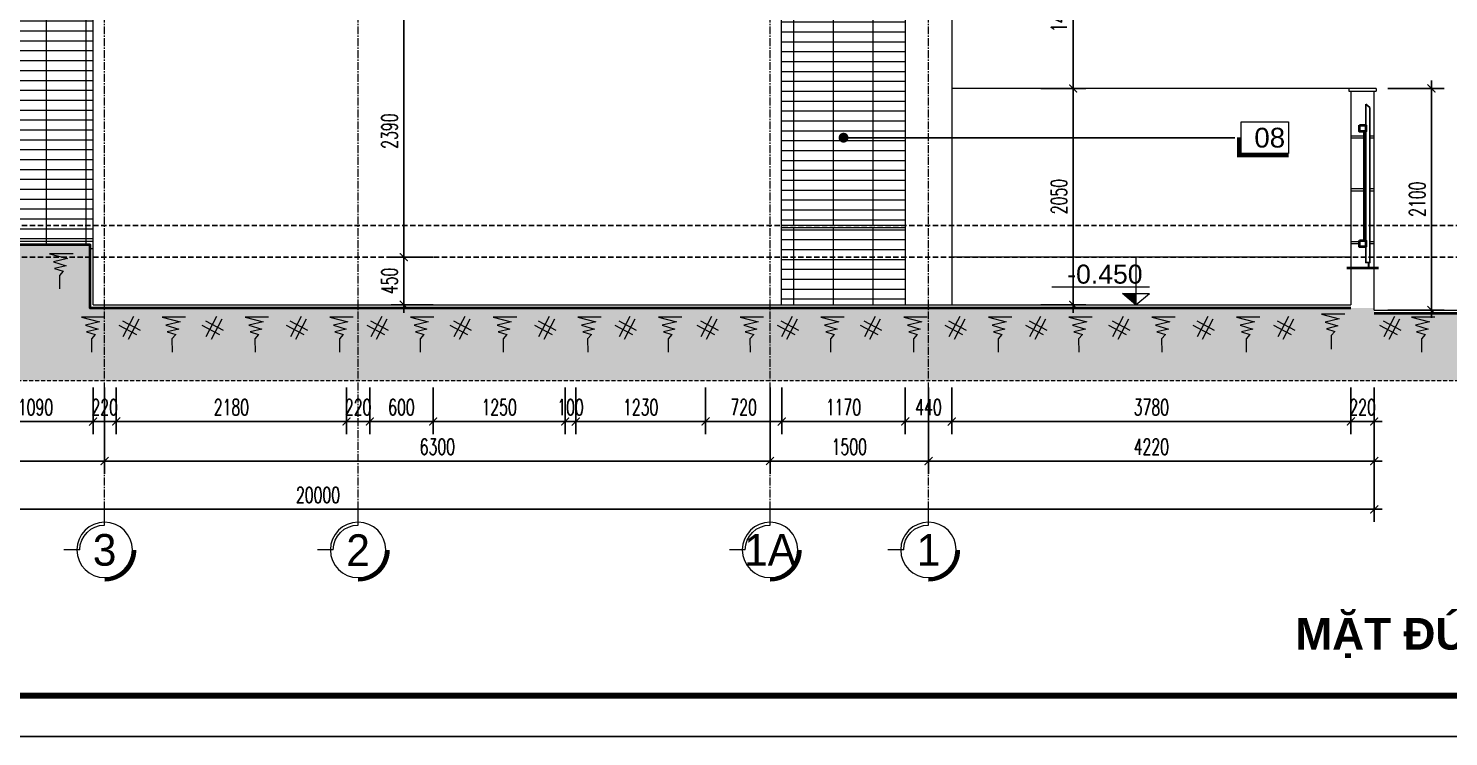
# Model space of a CAD drawing. Header units: millimetres. Extents: x -229618 to 2906, y -178063 to 96806.
# Drawn here: x -175087 to -161641, y -155647 to -148936 of the extents above; entities that cross this region are included whole.
import ezdxf
from ezdxf.enums import TextEntityAlignment as Align

# ---------------------------------------------------------------- set-up
doc = ezdxf.new("R2010")
doc.units = ezdxf.units.MM
doc.header["$LTSCALE"] = 200
doc.header["$MEASUREMENT"] = 0
doc.header["$PDMODE"] = 3
doc.header["$PDSIZE"] = 50
for name, pattern in [('CENTER', [2, 1.25, -0.25, 0.25, -0.25]), ('CENTER2', [1.125, 0.75, -0.125, 0.125, -0.125]), ('DASHED2', [0.375, 0.25, -0.125])]:
    doc.linetypes.add(name, pattern=pattern)
doc.layers.get('0').update_dxf_attribs({"color": 95, "linetype": 'CONTINUOUS'})
doc.layers.get('DEFPOINTS').update_dxf_attribs({"linetype": 'CONTINUOUS'})
for name, color, linetype, lineweight in [('cat', 1, 'CONTINUOUS', 40), ('hatch', 250, 'CONTINUOUS', 5), ('nho', 252, 'CONTINUOUS', 15), ('thay', 7, 'CONTINUOUS', 18), ('tim', 18, 'CENTER2', 9)]:
    doc.layers.add(name, color=color, linetype=linetype, lineweight=lineweight)
for name, color, linetype in [('CUA', 145, 'CONTINUOUS'), ('DIM', 251, 'CONTINUOUS'), ('KHUNGTEN', 7, 'CONTINUOUS'), ('MANH', 9, 'CONTINUOUS'), ('NETTHAY', 252, 'CONTINUOUS'), ('TEXT', 33, 'CONTINUOUS'), ('TRUC', 251, 'CENTER')]:
    doc.layers.add(name, color=color, linetype=linetype)
doc.layers.add('in', color=203, linetype='CONTINUOUS', lineweight=5, plot=False)
doc.styles.add('Aria H B iso', font='Vharialb_0.ttf')
doc.styles.add('Aria H iso', font='Vharial_0.ttf')
doc.styles.add('Arial N  iso', font='vnarialn_0.ttf')
doc.styles.add('dam', font='Vhavanb_0.ttf', dxfattribs={"width": 0.9, "height": 450})
doc.styles.add('Scale', font='vnsimli.shx', dxfattribs={"width": 0.65, "bigfont": 'bigfont.shx'})
doc.dimstyles.new('Scale', dxfattribs={"dimscale": 75, "dimtxt": 2, "dimasz": 1, "dimexe": 1.6, "dimexo": 0, "dimgap": 0.8, "dimtad": 1, "dimdec": 0, "dimzin": 0, "dimdsep": 46, "dimtxsty": 'Scale', "dimblk": 'ARCHTICK', "dimcen": 0.1, "dimdle": 1, "dimclrd": 256, "dimclre": 256, "dimclrt": 3, "dimadec": 0, "dimazin": 0, "dimtfac": 1, "dimtdec": 0, "dimtix": 1, "dimtmove": 2, "dimatfit": 3, "dimldrblk": 'ARCHTICK', "dimfxl": 0, "dimtolj": 1, "dimtzin": 0, "dimarcsym": 0})
pattern_1 = [(180, (-343715.16, 0), (0, 93.75), []), (90, (-343715.16, 0), (375, 2e-14), [])]

# ---------------------------------------------------------------- blocks, each defined once
blk = doc.blocks.new('KhungA3')
at = {"layer": 'DEFPOINTS', "color": 8}
blk.add_lwpolyline([(-3.74, 3.81), (416.31, 3.81), (416.31, 300.81), (-3.74, 300.81)], close=True, dxfattribs=at)
at = {"layer": 'KHUNGTEN', "color": 4, "const_width": 0.724}
blk.add_lwpolyline([(7.54, 8.99), (411.13, 8.99), (411.13, 295.64), (7.54, 295.64)], close=True, dxfattribs=at)
blk = doc.blocks.new('_ArchTick')
at = {"color": 0, "linetype": 'ByBlock', "const_width": 0.15}
blk.add_lwpolyline([(-0.5, -0.5), (0.5, 0.5)], dxfattribs=at)
blk = doc.blocks.new('*D2344')
at = {"layer": 'DEFPOINTS', "color": 0, "linetype": 'Continuous'}
for p in [(-174365, -152338), (-168065, -152338), (-174365, -153036)]:
    blk.add_point(p, dxfattribs=at)
at = {"layer": 'DIM', "linetype": 'Continuous', "lineweight": -2}
for p, q in [((-174365, -152338), (-174365, -153156)), ((-168065, -152338), (-168065, -153156)), ((-167990, -153036), (-174440, -153036))]:
    blk.add_line(p, q, dxfattribs=at)
at = {"layer": 'DIM', "linetype": 'Continuous', "lineweight": -2, "xscale": 75, "yscale": 75, "zscale": 75, "rotation": 180}
blk.add_blockref('_ArchTick', (-174365, -153036), dxfattribs=at)
at = {"layer": 'DIM', "linetype": 'Continuous', "lineweight": -2, "xscale": 75, "yscale": 75, "zscale": 75}
blk.add_blockref('_ArchTick', (-168065, -153036), dxfattribs=at)
at = {"layer": 'DIM', "color": 3, "linetype": 'Continuous', "insert": (-171215, -152901), "char_height": 150, "attachment_point": 5, "style": 'Scale'}
blk.add_mtext('\\A1;6300', dxfattribs=at)
blk = doc.blocks.new('*D2345')
at = {"layer": 'DEFPOINTS', "color": 0, "linetype": 'Continuous'}
for p in [(-168065, -152338), (-166565, -152338), (-168065, -153036)]:
    blk.add_point(p, dxfattribs=at)
at = {"layer": 'DIM', "linetype": 'Continuous', "lineweight": -2}
for p, q in [((-168065, -152338), (-168065, -153156)), ((-166565, -152338), (-166565, -153156)), ((-166490, -153036), (-168140, -153036))]:
    blk.add_line(p, q, dxfattribs=at)
at = {"layer": 'DIM', "linetype": 'Continuous', "lineweight": -2, "xscale": 75, "yscale": 75, "zscale": 75, "rotation": 180}
blk.add_blockref('_ArchTick', (-168065, -153036), dxfattribs=at)
at = {"layer": 'DIM', "linetype": 'Continuous', "lineweight": -2, "xscale": 75, "yscale": 75, "zscale": 75}
blk.add_blockref('_ArchTick', (-166565, -153036), dxfattribs=at)
at = {"layer": 'DIM', "color": 3, "linetype": 'Continuous', "insert": (-167315, -152901), "char_height": 150, "attachment_point": 5, "style": 'Scale'}
blk.add_mtext('\\A1;1500', dxfattribs=at)
blk = doc.blocks.new('*D2346')
at = {"layer": 'DEFPOINTS', "color": 0, "linetype": 'Continuous'}
for p in [(-178565, -152338), (-174365, -152338), (-178565, -153036)]:
    blk.add_point(p, dxfattribs=at)
at = {"layer": 'DIM', "linetype": 'Continuous', "lineweight": -2}
for p, q in [((-178565, -152338), (-178565, -153156)), ((-174365, -152338), (-174365, -153156)), ((-174290, -153036), (-178640, -153036))]:
    blk.add_line(p, q, dxfattribs=at)
at = {"layer": 'DIM', "linetype": 'Continuous', "lineweight": -2, "xscale": 75, "yscale": 75, "zscale": 75, "rotation": 180}
blk.add_blockref('_ArchTick', (-178565, -153036), dxfattribs=at)
at = {"layer": 'DIM', "linetype": 'Continuous', "lineweight": -2, "xscale": 75, "yscale": 75, "zscale": 75}
blk.add_blockref('_ArchTick', (-174365, -153036), dxfattribs=at)
at = {"layer": 'DIM', "color": 3, "linetype": 'Continuous', "insert": (-176465, -152901), "char_height": 150, "attachment_point": 5, "style": 'Scale'}
blk.add_mtext('\\A1;4200', dxfattribs=at)
blk = doc.blocks.new('*D2348')
at = {"layer": 'DEFPOINTS', "color": 0, "linetype": 'Continuous'}
for p in [(-182345, -152801), (-162345, -152801), (-182345, -153493)]:
    blk.add_point(p, dxfattribs=at)
at = {"layer": 'DIM', "linetype": 'Continuous', "lineweight": -2}
for p, q in [((-182345, -152801), (-182345, -153613)), ((-162345, -152801), (-162345, -153613)), ((-162270, -153493), (-182420, -153493))]:
    blk.add_line(p, q, dxfattribs=at)
at = {"layer": 'DIM', "linetype": 'Continuous', "lineweight": -2, "xscale": 75, "yscale": 75, "zscale": 75, "rotation": 180}
blk.add_blockref('_ArchTick', (-182345, -153493), dxfattribs=at)
at = {"layer": 'DIM', "linetype": 'Continuous', "lineweight": -2, "xscale": 75, "yscale": 75, "zscale": 75}
blk.add_blockref('_ArchTick', (-162345, -153493), dxfattribs=at)
at = {"layer": 'DIM', "color": 3, "linetype": 'Continuous', "insert": (-172345, -153358), "char_height": 150, "attachment_point": 5, "style": 'Scale'}
blk.add_mtext('\\A1;20000', dxfattribs=at)
blk = doc.blocks.new('tr')
at = {"layer": 'thay', "ltscale": 600}
for p, q in [((0, -200), (0, 0)), ((313, -513), (513, -513))]:
    blk.add_line(p, q, dxfattribs=at)
at = {"layer": 'thay', "ltscale": 600, "const_width": 50}
blk.add_lwpolyline([(-375, -513, 0.414214), (0, -888, 0.414214)], format="xyb", dxfattribs=at)
at = {"layer": 'thay', "ltscale": 600}
blk.add_circle((0, -513), 350, dxfattribs=at)
blk.add_arc((0, -513), 313, 0, 90, dxfattribs=at)
at = {"layer": 'TEXT', "linetype": 'Continuous', "style": 'Aria H iso'}
blk.add_attdef('A', text='', height=350, dxfattribs=at).set_placement((0, -671), align=Align.CENTER)
blk = doc.blocks.new('*D2373')
at = {"layer": 'DEFPOINTS', "color": 0, "linetype": 'Continuous'}
for p in [(-165501, -149505), (-165195, -149505), (-165501, -151555)]:
    blk.add_point(p, dxfattribs=at)
at = {"layer": 'DIM', "linetype": 'Continuous', "lineweight": -2}
for p, q in [((-165501, -149505), (-165075, -149505)), ((-165195, -151630), (-165195, -149430)), ((-165501, -151555), (-165075, -151555))]:
    blk.add_line(p, q, dxfattribs=at)
at = {"layer": 'DIM', "linetype": 'Continuous', "lineweight": -2, "xscale": 75, "yscale": 75, "zscale": 75}
for p, rotation in [((-165195, -149505), 90), ((-165195, -151555), 270)]:
    blk.add_blockref('_ArchTick', p, dxfattribs=dict(at, rotation=rotation))
at = {"layer": 'DIM', "color": 3, "linetype": 'Continuous', "insert": (-165330, -150530), "char_height": 150, "attachment_point": 5, "rotation": 90, "style": 'Scale'}
blk.add_mtext('\\A1;2050', dxfattribs=at)
blk = doc.blocks.new('*D2374')
at = {"layer": 'DEFPOINTS', "color": 0, "linetype": 'Continuous'}
for p in [(-165501, -148105), (-165195, -148105), (-165501, -149505)]:
    blk.add_point(p, dxfattribs=at)
at = {"layer": 'DIM', "linetype": 'Continuous', "lineweight": -2}
for p, q in [((-165195, -149580), (-165195, -148030)), ((-165501, -148105), (-165075, -148105)), ((-165501, -149505), (-165075, -149505))]:
    blk.add_line(p, q, dxfattribs=at)
at = {"layer": 'DIM', "linetype": 'Continuous', "lineweight": -2, "xscale": 75, "yscale": 75, "zscale": 75}
for p, rotation in [((-165195, -148105), 90), ((-165195, -149505), 270)]:
    blk.add_blockref('_ArchTick', p, dxfattribs=dict(at, rotation=rotation))
at = {"layer": 'DIM', "color": 3, "linetype": 'Continuous', "insert": (-165330, -148805), "char_height": 150, "attachment_point": 5, "rotation": 90, "style": 'Scale'}
blk.add_mtext('\\A1;1400', dxfattribs=at)
blk = doc.blocks.new('*D2401')
at = {"layer": 'DEFPOINTS', "color": 0, "linetype": 'Continuous'}
for p in [(-171255, -148715), (-171533, -151105), (-171255, -151105)]:
    blk.add_point(p, dxfattribs=at)
at = {"layer": 'DIM', "linetype": 'Continuous', "lineweight": -2}
for p, q in [((-171533, -148640), (-171533, -151180)), ((-171255, -148715), (-171653, -148715)), ((-171255, -151105), (-171653, -151105))]:
    blk.add_line(p, q, dxfattribs=at)
at = {"layer": 'DIM', "linetype": 'Continuous', "lineweight": -2, "xscale": 75, "yscale": 75, "zscale": 75}
for p, rotation in [((-171533, -148715), 90), ((-171533, -151105), 270)]:
    blk.add_blockref('_ArchTick', p, dxfattribs=dict(at, rotation=rotation))
at = {"layer": 'DIM', "color": 3, "linetype": 'Continuous', "insert": (-171668, -149910), "char_height": 150, "attachment_point": 5, "rotation": 90, "style": 'Scale'}
blk.add_mtext('\\A1;2390', dxfattribs=at)
blk = doc.blocks.new('*D2402')
at = {"layer": 'DEFPOINTS', "color": 0, "linetype": 'Continuous'}
for p in [(-171255, -151105), (-171533, -151555), (-171255, -151555)]:
    blk.add_point(p, dxfattribs=at)
at = {"layer": 'DIM', "linetype": 'Continuous', "lineweight": -2}
for p, q in [((-171255, -151105), (-171653, -151105)), ((-171533, -151030), (-171533, -151630)), ((-171255, -151555), (-171653, -151555))]:
    blk.add_line(p, q, dxfattribs=at)
at = {"layer": 'DIM', "linetype": 'Continuous', "lineweight": -2, "xscale": 75, "yscale": 75, "zscale": 75}
for p, rotation in [((-171533, -151105), 90), ((-171533, -151555), 270)]:
    blk.add_blockref('_ArchTick', p, dxfattribs=dict(at, rotation=rotation))
at = {"layer": 'DIM', "color": 3, "linetype": 'Continuous', "insert": (-171668, -151330), "char_height": 150, "attachment_point": 5, "rotation": 90, "style": 'Scale'}
blk.add_mtext('\\A1;450', dxfattribs=at)
blk = doc.blocks.new('nendat')
at = {"layer": 'hatch', "linetype": 'Continuous'}
for p, q in [((-57, -30), (110, 58)), ((-41, 78), (60, -115)), ((-22, -70), (145, 17)), ((7, 103), (109, -90))]:
    blk.add_line(p, q, dxfattribs=at)
blk = doc.blocks.new('*D2404')
at = {"layer": 'DEFPOINTS', "color": 0}
for p in [(-166345, -152338), (-162565, -152338), (-162565, -152661)]:
    blk.add_point(p, dxfattribs=at)
at = {"layer": 'DIM', "lineweight": -2}
for p, q in [((-166345, -152338), (-166345, -152781)), ((-162565, -152338), (-162565, -152781)), ((-166420, -152661), (-162490, -152661))]:
    blk.add_line(p, q, dxfattribs=at)
at = {"layer": 'DIM', "lineweight": -2, "xscale": 75, "yscale": 75, "zscale": 75, "rotation": 180}
blk.add_blockref('_ArchTick', (-166345, -152661), dxfattribs=at)
at = {"layer": 'DIM', "lineweight": -2, "xscale": 75, "yscale": 75, "zscale": 75}
blk.add_blockref('_ArchTick', (-162565, -152661), dxfattribs=at)
at = {"layer": 'DIM', "color": 3, "insert": (-164455, -152526), "char_height": 150, "attachment_point": 5, "style": 'Scale'}
blk.add_mtext('\\A1;3780', dxfattribs=at)
blk = doc.blocks.new('*D2405')
at = {"layer": 'DEFPOINTS', "color": 0}
for p in [(-162565, -152338), (-162345, -152338), (-162345, -152661)]:
    blk.add_point(p, dxfattribs=at)
at = {"layer": 'DIM', "lineweight": -2}
for p, q in [((-162565, -152338), (-162565, -152781)), ((-162345, -152338), (-162345, -152781)), ((-162565, -152661), (-162640, -152661)), ((-162565, -152661), (-162345, -152661)), ((-162345, -152661), (-162270, -152661))]:
    blk.add_line(p, q, dxfattribs=at)
at = {"layer": 'DIM', "lineweight": -2, "xscale": 75, "yscale": 75, "zscale": 75}
blk.add_blockref('_ArchTick', (-162565, -152661), dxfattribs=at)
at = {"layer": 'DIM', "lineweight": -2, "xscale": 75, "yscale": 75, "zscale": 75, "rotation": 180}
blk.add_blockref('_ArchTick', (-162345, -152661), dxfattribs=at)
at = {"layer": 'DIM', "color": 3, "insert": (-162455, -152526), "char_height": 150, "attachment_point": 5, "style": 'Scale'}
blk.add_mtext('\\A1;220', dxfattribs=at)
blk = doc.blocks.new('*D2406')
at = {"layer": 'DEFPOINTS', "color": 0}
for p in [(-166785, -152338), (-166345, -152338), (-166785, -152661)]:
    blk.add_point(p, dxfattribs=at)
at = {"layer": 'DIM', "lineweight": -2}
for p, q in [((-166785, -152338), (-166785, -152781)), ((-166345, -152338), (-166345, -152781)), ((-166270, -152661), (-166860, -152661))]:
    blk.add_line(p, q, dxfattribs=at)
at = {"layer": 'DIM', "lineweight": -2, "xscale": 75, "yscale": 75, "zscale": 75, "rotation": 180}
blk.add_blockref('_ArchTick', (-166785, -152661), dxfattribs=at)
at = {"layer": 'DIM', "lineweight": -2, "xscale": 75, "yscale": 75, "zscale": 75}
blk.add_blockref('_ArchTick', (-166345, -152661), dxfattribs=at)
at = {"layer": 'DIM', "color": 3, "insert": (-166565, -152526), "char_height": 150, "attachment_point": 5, "style": 'Scale'}
blk.add_mtext('\\A1;440', dxfattribs=at)
blk = doc.blocks.new('*D2407')
at = {"layer": 'DEFPOINTS', "color": 0}
for p in [(-167955, -152338), (-166785, -152338), (-167955, -152661)]:
    blk.add_point(p, dxfattribs=at)
at = {"layer": 'DIM', "lineweight": -2}
for p, q in [((-167955, -152338), (-167955, -152781)), ((-166785, -152338), (-166785, -152781)), ((-166710, -152661), (-168030, -152661))]:
    blk.add_line(p, q, dxfattribs=at)
at = {"layer": 'DIM', "lineweight": -2, "xscale": 75, "yscale": 75, "zscale": 75, "rotation": 180}
blk.add_blockref('_ArchTick', (-167955, -152661), dxfattribs=at)
at = {"layer": 'DIM', "lineweight": -2, "xscale": 75, "yscale": 75, "zscale": 75}
blk.add_blockref('_ArchTick', (-166785, -152661), dxfattribs=at)
at = {"layer": 'DIM', "color": 3, "insert": (-167370, -152526), "char_height": 150, "attachment_point": 5, "style": 'Scale'}
blk.add_mtext('\\A1;1170', dxfattribs=at)
blk = doc.blocks.new('*D2408')
at = {"layer": 'DEFPOINTS', "color": 0}
for p in [(-168675, -152338), (-167955, -152338), (-168675, -152661)]:
    blk.add_point(p, dxfattribs=at)
at = {"layer": 'DIM', "lineweight": -2}
for p, q in [((-168675, -152338), (-168675, -152781)), ((-167955, -152338), (-167955, -152781)), ((-167880, -152661), (-168750, -152661))]:
    blk.add_line(p, q, dxfattribs=at)
at = {"layer": 'DIM', "lineweight": -2, "xscale": 75, "yscale": 75, "zscale": 75, "rotation": 180}
blk.add_blockref('_ArchTick', (-168675, -152661), dxfattribs=at)
at = {"layer": 'DIM', "lineweight": -2, "xscale": 75, "yscale": 75, "zscale": 75}
blk.add_blockref('_ArchTick', (-167955, -152661), dxfattribs=at)
at = {"layer": 'DIM', "color": 3, "insert": (-168315, -152526), "char_height": 150, "attachment_point": 5, "style": 'Scale'}
blk.add_mtext('\\A1;720', dxfattribs=at)
blk = doc.blocks.new('*D2409')
at = {"layer": 'DEFPOINTS', "color": 0}
for p in [(-175565, -152338), (-174475, -152338), (-175565, -152661)]:
    blk.add_point(p, dxfattribs=at)
at = {"layer": 'DIM', "lineweight": -2}
for p, q in [((-175565, -152338), (-175565, -152781)), ((-174475, -152338), (-174475, -152781)), ((-174400, -152661), (-175640, -152661))]:
    blk.add_line(p, q, dxfattribs=at)
at = {"layer": 'DIM', "lineweight": -2, "xscale": 75, "yscale": 75, "zscale": 75, "rotation": 180}
blk.add_blockref('_ArchTick', (-175565, -152661), dxfattribs=at)
at = {"layer": 'DIM', "lineweight": -2, "xscale": 75, "yscale": 75, "zscale": 75}
blk.add_blockref('_ArchTick', (-174475, -152661), dxfattribs=at)
at = {"layer": 'DIM', "color": 3, "insert": (-175020, -152526), "char_height": 150, "attachment_point": 5, "style": 'Scale'}
blk.add_mtext('\\A1;1090', dxfattribs=at)
blk = doc.blocks.new('*D2416')
at = {"layer": 'DEFPOINTS', "color": 0}
for p in [(-166565, -152338), (-162345, -152338), (-162345, -153036)]:
    blk.add_point(p, dxfattribs=at)
at = {"layer": 'DIM', "lineweight": -2}
for p, q in [((-166565, -152338), (-166565, -153156)), ((-162345, -152338), (-162345, -153156)), ((-166640, -153036), (-162270, -153036))]:
    blk.add_line(p, q, dxfattribs=at)
at = {"layer": 'DIM', "lineweight": -2, "xscale": 75, "yscale": 75, "zscale": 75, "rotation": 180}
blk.add_blockref('_ArchTick', (-166565, -153036), dxfattribs=at)
at = {"layer": 'DIM', "lineweight": -2, "xscale": 75, "yscale": 75, "zscale": 75}
blk.add_blockref('_ArchTick', (-162345, -153036), dxfattribs=at)
at = {"layer": 'DIM', "color": 3, "insert": (-164455, -152901), "char_height": 150, "attachment_point": 5, "style": 'Scale'}
blk.add_mtext('\\A1;4220', dxfattribs=at)
blk = doc.blocks.new('*D2420')
at = {"layer": 'DEFPOINTS', "color": 0}
for p in [(-169905, -152338), (-168675, -152338), (-169905, -152661)]:
    blk.add_point(p, dxfattribs=at)
at = {"layer": 'DIM', "lineweight": -2}
for p, q in [((-169905, -152338), (-169905, -152781)), ((-168675, -152338), (-168675, -152781)), ((-168600, -152661), (-169980, -152661))]:
    blk.add_line(p, q, dxfattribs=at)
at = {"layer": 'DIM', "lineweight": -2, "xscale": 75, "yscale": 75, "zscale": 75, "rotation": 180}
blk.add_blockref('_ArchTick', (-169905, -152661), dxfattribs=at)
at = {"layer": 'DIM', "lineweight": -2, "xscale": 75, "yscale": 75, "zscale": 75}
blk.add_blockref('_ArchTick', (-168675, -152661), dxfattribs=at)
at = {"layer": 'DIM', "color": 3, "insert": (-169290, -152526), "char_height": 150, "attachment_point": 5, "style": 'Scale'}
blk.add_mtext('\\A1;1230', dxfattribs=at)
blk = doc.blocks.new('*D2421')
at = {"layer": 'DEFPOINTS', "color": 0}
for p in [(-172075, -152338), (-171855, -152338), (-172075, -152661)]:
    blk.add_point(p, dxfattribs=at)
at = {"layer": 'DIM', "lineweight": -2}
for p, q in [((-172075, -152338), (-172075, -152781)), ((-171855, -152338), (-171855, -152781)), ((-172075, -152661), (-172150, -152661)), ((-171855, -152661), (-172075, -152661)), ((-171855, -152661), (-171780, -152661))]:
    blk.add_line(p, q, dxfattribs=at)
at = {"layer": 'DIM', "lineweight": -2, "xscale": 75, "yscale": 75, "zscale": 75}
blk.add_blockref('_ArchTick', (-172075, -152661), dxfattribs=at)
at = {"layer": 'DIM', "lineweight": -2, "xscale": 75, "yscale": 75, "zscale": 75, "rotation": 180}
blk.add_blockref('_ArchTick', (-171855, -152661), dxfattribs=at)
at = {"layer": 'DIM', "color": 3, "insert": (-171965, -152526), "char_height": 150, "attachment_point": 5, "style": 'Scale'}
blk.add_mtext('\\A1;220', dxfattribs=at)
blk = doc.blocks.new('*D2422')
at = {"layer": 'DEFPOINTS', "color": 0}
for p in [(-174255, -152338), (-172075, -152338), (-174255, -152661)]:
    blk.add_point(p, dxfattribs=at)
at = {"layer": 'DIM', "lineweight": -2}
for p, q in [((-174255, -152338), (-174255, -152781)), ((-172075, -152338), (-172075, -152781)), ((-172000, -152661), (-174330, -152661))]:
    blk.add_line(p, q, dxfattribs=at)
at = {"layer": 'DIM', "lineweight": -2, "xscale": 75, "yscale": 75, "zscale": 75, "rotation": 180}
blk.add_blockref('_ArchTick', (-174255, -152661), dxfattribs=at)
at = {"layer": 'DIM', "lineweight": -2, "xscale": 75, "yscale": 75, "zscale": 75}
blk.add_blockref('_ArchTick', (-172075, -152661), dxfattribs=at)
at = {"layer": 'DIM', "color": 3, "insert": (-173165, -152526), "char_height": 150, "attachment_point": 5, "style": 'Scale'}
blk.add_mtext('\\A1;2180', dxfattribs=at)
blk = doc.blocks.new('*D2423')
at = {"layer": 'DEFPOINTS', "color": 0}
for p in [(-174475, -152338), (-174255, -152338), (-174475, -152661)]:
    blk.add_point(p, dxfattribs=at)
at = {"layer": 'DIM', "lineweight": -2}
for p, q in [((-174475, -152338), (-174475, -152781)), ((-174255, -152338), (-174255, -152781)), ((-174475, -152661), (-174550, -152661)), ((-174255, -152661), (-174475, -152661)), ((-174255, -152661), (-174180, -152661))]:
    blk.add_line(p, q, dxfattribs=at)
at = {"layer": 'DIM', "lineweight": -2, "xscale": 75, "yscale": 75, "zscale": 75}
blk.add_blockref('_ArchTick', (-174475, -152661), dxfattribs=at)
at = {"layer": 'DIM', "lineweight": -2, "xscale": 75, "yscale": 75, "zscale": 75, "rotation": 180}
blk.add_blockref('_ArchTick', (-174255, -152661), dxfattribs=at)
at = {"layer": 'DIM', "color": 3, "insert": (-174365, -152526), "char_height": 150, "attachment_point": 5, "style": 'Scale'}
blk.add_mtext('\\A1;220', dxfattribs=at)
blk = doc.blocks.new('cao do')
at = {"layer": 'thay'}
for p, q in [((0, 445), (0, 0)), ((798, 170), (-128, 170)), ((0, 0), (-128, 106)), ((128, 106), (-128, 106)), ((0, 0), (128, 106))]:
    blk.add_line(p, q, dxfattribs=at)
at = {"layer": 'thay', "ltscale": 600}
blk.add_line((128, 0), (-128, 0), dxfattribs=at)
at = {"layer": 'thay', "color": 150, "ltscale": 600}
blk.add_solid([(0, 0), (0, 106), (128, 106)], dxfattribs=at)
at = {"layer": 'TEXT', "style": 'Arial N  iso'}
blk.add_attdef('%%P0.000', text='', height=200, dxfattribs=at).set_placement((70, 290), align=Align.MIDDLE_LEFT)
blk = doc.blocks.new('vld')
at = {"layer": 'thay'}
blk.add_lwpolyline([(-15232, -5082), (0, -5082), (0, 5082), (-15232, 5082)], close=True, dxfattribs=at)
at = {"layer": 'thay', "color": 1, "ltscale": 600, "const_width": 1270}
blk.add_lwpolyline([(635, 140), (635, -5717), (-15232, -5717)], dxfattribs=at)
at = {"layer": 'TEXT', "style": 'Aria H iso'}
blk.add_attdef('1', text='', height=6350, dxfattribs=at).set_placement((-7944, -3167), align=Align.CENTER)
blk = doc.blocks.new('*D2424')
at = {"layer": 'DEFPOINTS', "color": 0}
for p in [(-170005, -152338), (-169905, -152338), (-170005, -152661)]:
    blk.add_point(p, dxfattribs=at)
at = {"layer": 'DIM', "lineweight": -2}
for p, q in [((-170005, -152338), (-170005, -152781)), ((-169905, -152338), (-169905, -152781)), ((-170005, -152661), (-170080, -152661)), ((-169905, -152661), (-170005, -152661)), ((-169905, -152661), (-169830, -152661))]:
    blk.add_line(p, q, dxfattribs=at)
at = {"layer": 'DIM', "lineweight": -2, "xscale": 75, "yscale": 75, "zscale": 75}
blk.add_blockref('_ArchTick', (-170005, -152661), dxfattribs=at)
at = {"layer": 'DIM', "lineweight": -2, "xscale": 75, "yscale": 75, "zscale": 75, "rotation": 180}
blk.add_blockref('_ArchTick', (-169905, -152661), dxfattribs=at)
at = {"layer": 'DIM', "color": 3, "insert": (-169955, -152526), "char_height": 150, "attachment_point": 5, "style": 'Scale'}
blk.add_mtext('\\A1;100', dxfattribs=at)
blk = doc.blocks.new('*D2425')
at = {"layer": 'DEFPOINTS', "color": 0}
for p in [(-171255, -152338), (-170005, -152338), (-171255, -152661)]:
    blk.add_point(p, dxfattribs=at)
at = {"layer": 'DIM', "lineweight": -2}
for p, q in [((-171255, -152338), (-171255, -152781)), ((-170005, -152338), (-170005, -152781)), ((-169930, -152661), (-171330, -152661))]:
    blk.add_line(p, q, dxfattribs=at)
at = {"layer": 'DIM', "lineweight": -2, "xscale": 75, "yscale": 75, "zscale": 75, "rotation": 180}
blk.add_blockref('_ArchTick', (-171255, -152661), dxfattribs=at)
at = {"layer": 'DIM', "lineweight": -2, "xscale": 75, "yscale": 75, "zscale": 75}
blk.add_blockref('_ArchTick', (-170005, -152661), dxfattribs=at)
at = {"layer": 'DIM', "color": 3, "insert": (-170630, -152526), "char_height": 150, "attachment_point": 5, "style": 'Scale'}
blk.add_mtext('\\A1;1250', dxfattribs=at)
blk = doc.blocks.new('*D2426')
at = {"layer": 'DEFPOINTS', "color": 0}
for p in [(-171855, -152338), (-171255, -152338), (-171855, -152661)]:
    blk.add_point(p, dxfattribs=at)
at = {"layer": 'DIM', "lineweight": -2}
for p, q in [((-171855, -152338), (-171855, -152781)), ((-171255, -152338), (-171255, -152781)), ((-171180, -152661), (-171930, -152661))]:
    blk.add_line(p, q, dxfattribs=at)
at = {"layer": 'DIM', "lineweight": -2, "xscale": 75, "yscale": 75, "zscale": 75, "rotation": 180}
blk.add_blockref('_ArchTick', (-171855, -152661), dxfattribs=at)
at = {"layer": 'DIM', "lineweight": -2, "xscale": 75, "yscale": 75, "zscale": 75}
blk.add_blockref('_ArchTick', (-171255, -152661), dxfattribs=at)
at = {"layer": 'DIM', "color": 3, "insert": (-171555, -152526), "char_height": 150, "attachment_point": 5, "style": 'Scale'}
blk.add_mtext('\\A1;600', dxfattribs=at)
blk = doc.blocks.new('*D2993')
at = {"layer": 'DEFPOINTS', "color": 0}
for p in [(-162217, -149505), (-161803, -149505), (-162217, -151605)]:
    blk.add_point(p, dxfattribs=at)
at = {"layer": 'DIM', "lineweight": -2}
for p, q in [((-162217, -149505), (-161683, -149505)), ((-161803, -151680), (-161803, -149430)), ((-162217, -151605), (-161683, -151605))]:
    blk.add_line(p, q, dxfattribs=at)
at = {"layer": 'DIM', "lineweight": -2, "xscale": 75, "yscale": 75, "zscale": 75}
for p, rotation in [((-161803, -149505), 90), ((-161803, -151605), 270)]:
    blk.add_blockref('_ArchTick', p, dxfattribs=dict(at, rotation=rotation))
at = {"layer": 'DIM', "color": 3, "insert": (-161938, -150555), "char_height": 150, "attachment_point": 5, "rotation": 90, "style": 'Scale'}
blk.add_mtext('\\A1;2100', dxfattribs=at)

msp = doc.modelspace()

# ---------------------------------------------------------------- hatches: boundary and pattern name
at = {"layer": 'hatch', "linetype": 'Continuous'}
h = msp.add_hatch(dxfattribs=at)
h.set_pattern_fill('GRATE', color=256, scale=3000, style=0)
h.set_pattern_definition([(180, (-148289.76, -151022.57), (0, 93.75), []), (90, (-148289.76, -151022.57), (375, 2e-14), [])])
h.paths.add_polyline_path([(-171805.3, -147894.9), (-171255.3, -147894.9), (-171255.3, -147954.9), (-171805.3, -147954.9)], flags=16)
h.paths.add_polyline_path([(-171855.3, -146584.9), (-171255.3, -146584.9), (-171255.3, -146804.9), (-171855.3, -146804.9)], flags=17)
h.paths.add_polyline_path([(-174505.3, -151104.9), (-174505.3, -150984.9), (-175565.3, -150984.9), (-175565.3, -145304.9), (-171255.3, -145304.9), (-171255.3, -146584.9), (-174475.3, -146584.9), (-174475.3, -151104.9)])
h.paths.add_polyline_path([(-171255.3, -147894.9), (-171805.3, -147894.9), (-171805.3, -147954.9), (-171255.3, -147954.9), (-171255.3, -148104.9), (-171855.3, -148104.9), (-171855.3, -146804.9), (-171255.3, -146804.9)], flags=17)
at = {"layer": 'hatch'}
h = msp.add_hatch(dxfattribs=at)
h.set_pattern_fill('GRATE', color=256, scale=3000, style=0)
h.set_pattern_definition(pattern_1)
h.paths.add_polyline_path([(-167955.3, -148104.9), (-166785.3, -148104.9), (-166785.3, -150804.9), (-167955.3, -150804.9)])
h = msp.add_hatch(dxfattribs=at)
h.set_pattern_fill('GRATE', color=256, scale=3000, style=0)
h.set_pattern_definition(pattern_1)
h.paths.add_polyline_path([(-167955.3, -150824.9), (-166785.3, -150824.9), (-166785.3, -151554.9), (-167955.3, -151554.9)])
at = {"layer": 'hatch', "linetype": 'DASHED2', "ltscale": 0.75}
h = msp.add_hatch(dxfattribs=at)
h.set_pattern_fill('AR-CONC', color=251, scale=50, style=0)
h.set_pattern_definition([(130, (-189951.2, -152304.86), (-358.63, -31.376), [37.5, -412.5]), (185, (-189951.2, -152304.86), (69.3757, 376.096), [30, -330]), (79.5486, (-189981.1, -152307.48), (-289.2547, 344.7198), [31.87, -350.571]), (133.8158, (-189951.2, -152204.86), (-533.6205, -82.7595), [56.25, -618.75]), (83.3644, (-189995.7, -152211.76), (-467.331, 487.059), [47.805, -525.8565]), (188.8158, (-189951.2, -152204.86), (-467.331, 487.059), [45, -495]), (159, (-190001.2, -152229.86), (-298.4535, -201.3094), [37.5, -412.5]), (214, (-190001.2, -152229.86), (-121.6577, 362.575), [30, -330]), (108.5486, (-190026.1, -152246.64), (-420.1113, 161.2652), [31.87, -350.571]), (142.5, (-189951.21, -152304.86), (-6.07993, 166.44693), [0, -326, 0, -335, 0, -331.25]), (172.5, (-189951.21, -152304.86), (-131.5348, 197.2059), [0, -191, 0, -318.5, 0, -126.25]), (212.5, (-189839.71, -152304.86), (-266.9112, -11.27744), [0, -125, 0, -390, 0, -517.5]), (222.5, (-189789.71, -152304.86), (-291.593, 50.0525), [0, -162.5, 0, -259, 0, -367.5])])
h.paths.add_polyline_path([(-185267.2, -152274.9), (-185267.2, -151584.9), (-182330.3, -151584.9), (-182330.3, -150984.9), (-174505.3, -150984.9), (-174505.3, -151584.9), (-162345.3, -151584.9), (-162345.3, -151634.9), (-158448, -151634.9), (-158448, -152274.9)])

# ---------------------------------------------------------------- linework, layer by layer
at = {"layer": 'cat', "linetype": 'Continuous'}
for p, q in [((-162605.3, -151204.9), (-162305.3, -151204.9)), ((-162345.3, -151634.9), (-158448, -151634.9))]:
    msp.add_line(p, q, dxfattribs=at)
at = {"layer": 'cat'}
for points in [[(-162485.3, -149854.9), (-162425.3, -149854.9), (-162425.3, -149914.9), (-162485.3, -149914.9)], [(-162485.3, -150944.9), (-162425.3, -150944.9), (-162425.3, -151004.9), (-162485.3, -151004.9)]]:
    msp.add_lwpolyline(points, close=True, dxfattribs=at)
msp.add_lwpolyline([(-162440.3, -149914.9), (-162440.3, -150944.9)], dxfattribs=at)
at = {"layer": 'cat', "linetype": 'Continuous'}
msp.add_lwpolyline([(-182220.3, -150984.9), (-174505.3, -150984.9), (-174505.3, -151584.9), (-162565.3, -151584.9)], dxfattribs=at)
at = {"layer": 'CUA'}
msp.add_line((-162425.3, -149654.9), (-162385.3, -149684.9), dxfattribs=at)
msp.add_lwpolyline([(-162385.3, -149684.9), (-162385.3, -151154.9), (-162425.3, -151154.9), (-162425.3, -149654.9)], dxfattribs=at)
at = {"layer": 'hatch'}
for p, q in [((-162565.3, -149954.9), (-162440.3, -149954.9)), ((-162565.3, -149974.9), (-162440.3, -149974.9)), ((-162385.3, -149954.9), (-162345.3, -149954.9)), ((-162385.3, -149974.9), (-162345.3, -149974.9)), ((-162565.3, -150454.9), (-162440.3, -150454.9)), ((-162385.3, -150454.9), (-162345.3, -150454.9)), ((-162565.3, -150474.9), (-162440.3, -150474.9)), ((-162385.3, -150474.9), (-162345.3, -150474.9)), ((-162565.3, -150954.9), (-162485.3, -150954.9)), ((-162565.3, -150974.9), (-162485.3, -150974.9)), ((-162385.3, -150954.9), (-162345.3, -150954.9)), ((-162385.3, -150974.9), (-162345.3, -150974.9))]:
    msp.add_line(p, q, dxfattribs=at)
at = {"layer": 'hatch', "color": 251, "linetype": 'DASHED2', "ltscale": 0.75}
msp.add_line((-158448, -152274.9), (-185267.2, -152274.9), dxfattribs=at)
at = {"layer": 'in', "linetype": 'Continuous'}
msp.add_lwpolyline([(-186113.1, -155646.6), (-154609.9, -155646.6), (-154609.9, -133371.6), (-186113.1, -133371.6)], close=True, dxfattribs=at)
at = {"layer": 'NETTHAY', "linetype": 'Continuous'}
for p, q in [((-162400.3, -151204.9), (-162400.3, -151154.9)), ((-162395.3, -151204.9), (-162395.3, -151154.9))]:
    msp.add_line(p, q, dxfattribs=at)
at = {"layer": 'nho', "linetype": 'Continuous'}
for points in [[(-174664.5, -151071.9), (-174885.7, -151071.9), (-174715.9, -151116.9), (-174850.4, -151147.1), (-174729.4, -151184.8), (-174838.4, -151210.9), (-174758.3, -151236.4), (-174793.5, -151276.4), (-174792.5, -151403.3)], [(-162624.5, -151643.2), (-162845.7, -151643.2), (-162675.8, -151688.3), (-162810.3, -151718.5), (-162689.4, -151756.2), (-162798.4, -151782.2), (-162718.3, -151807.7), (-162753.5, -151847.7), (-162752.5, -151974.7)], [(-174361.8, -151671.9), (-174583, -151671.9), (-174413.1, -151716.9), (-174547.6, -151747.1), (-174426.7, -151784.8), (-174535.7, -151810.9), (-174455.6, -151836.4), (-174490.8, -151876.4), (-174489.8, -152003.3)], [(-173598.9, -151671.9), (-173820.1, -151671.9), (-173650.2, -151716.9), (-173784.7, -151747.1), (-173663.8, -151784.8), (-173772.7, -151810.9), (-173692.6, -151836.4), (-173727.9, -151876.4), (-173726.9, -152003.3)], [(-172813.3, -151671.9), (-173034.5, -151671.9), (-172864.6, -151716.9), (-172999.1, -151747.1), (-172878.2, -151784.8), (-172987.1, -151810.9), (-172907, -151836.4), (-172942.3, -151876.4), (-172941.3, -152003.3)], [(-172012.6, -151671.9), (-172233.8, -151671.9), (-172063.9, -151716.9), (-172198.4, -151747.1), (-172077.5, -151784.8), (-172186.4, -151810.9), (-172106.3, -151836.4), (-172141.6, -151876.4), (-172140.6, -152003.3)], [(-171249.6, -151671.9), (-171470.9, -151671.9), (-171301, -151716.9), (-171435.5, -151747.1), (-171314.6, -151784.8), (-171423.5, -151810.9), (-171343.4, -151836.4), (-171378.7, -151876.4), (-171377.7, -152003.3)], [(-170464, -151671.9), (-170685.3, -151671.9), (-170515.4, -151716.9), (-170649.9, -151747.1), (-170529, -151784.8), (-170637.9, -151810.9), (-170557.8, -151836.4), (-170593.1, -151876.4), (-170592.1, -152003.3)], [(-169663.3, -151671.9), (-169884.6, -151671.9), (-169714.7, -151716.9), (-169849.2, -151747.1), (-169728.3, -151784.8), (-169837.2, -151810.9), (-169757.1, -151836.4), (-169792.4, -151876.4), (-169791.4, -152003.3)], [(-168900.4, -151671.9), (-169121.6, -151671.9), (-168951.7, -151716.9), (-169086.2, -151747.1), (-168965.3, -151784.8), (-169074.3, -151810.9), (-168994.2, -151836.4), (-169029.4, -151876.4), (-169028.4, -152003.3)], [(-168126.5, -151671.9), (-168347.7, -151671.9), (-168177.9, -151716.9), (-168312.4, -151747.1), (-168191.4, -151784.8), (-168300.4, -151810.9), (-168220.3, -151836.4), (-168255.5, -151876.4), (-168254.5, -152003.3)], [(-167363.6, -151671.9), (-167584.8, -151671.9), (-167414.9, -151716.9), (-167549.4, -151747.1), (-167428.5, -151784.8), (-167537.4, -151810.9), (-167457.3, -151836.4), (-167492.6, -151876.4), (-167491.6, -152003.3)], [(-166578, -151671.9), (-166799.2, -151671.9), (-166629.3, -151716.9), (-166763.8, -151747.1), (-166642.9, -151784.8), (-166751.9, -151810.9), (-166671.7, -151836.4), (-166707, -151876.4), (-166706, -152003.3)], [(-165777.3, -151671.9), (-165998.5, -151671.9), (-165828.6, -151716.9), (-165963.1, -151747.1), (-165842.2, -151784.8), (-165951.2, -151810.9), (-165871, -151836.4), (-165906.3, -151876.4), (-165905.3, -152003.3)], [(-165014.4, -151671.9), (-165235.6, -151671.9), (-165065.7, -151716.9), (-165200.2, -151747.1), (-165079.3, -151784.8), (-165188.2, -151810.9), (-165108.1, -151836.4), (-165143.4, -151876.4), (-165142.4, -152003.3)], [(-164228.8, -151671.9), (-164450, -151671.9), (-164280.1, -151716.9), (-164414.6, -151747.1), (-164293.7, -151784.8), (-164402.6, -151810.9), (-164322.5, -151836.4), (-164357.8, -151876.4), (-164356.8, -152003.3)], [(-163428.1, -151671.9), (-163649.3, -151671.9), (-163479.4, -151716.9), (-163613.9, -151747.1), (-163493, -151784.8), (-163601.9, -151810.9), (-163521.8, -151836.4), (-163557.1, -151876.4), (-163556.1, -152003.3)], [(-161769.7, -151671.9), (-161990.9, -151671.9), (-161821, -151716.9), (-161955.5, -151747.1), (-161834.6, -151784.8), (-161943.5, -151810.9), (-161863.4, -151836.4), (-161898.7, -151876.4), (-161897.7, -152003.3)]]:
    msp.add_lwpolyline(points, dxfattribs=at)
at = {"layer": 'thay', "linetype": 'Continuous'}
for p, q in [((-174475.3, -151554.9), (-174475.3, -146584.9)), ((-166345.3, -146804.9), (-166345.3, -151554.9)), ((-167955.3, -151554.9), (-167955.3, -148104.9)), ((-166785.3, -148104.9), (-166785.3, -151554.9)), ((-162345.3, -149504.9), (-166345.3, -149504.9)), ((-162585.3, -149529.9), (-162325.3, -149529.9)), ((-162345.3, -151604.9), (-162345.3, -149529.9)), ((-162345.3, -151204.9), (-162345.3, -149529.9)), ((-166785.3, -150804.9), (-167955.3, -150804.9)), ((-166785.3, -150824.9), (-167955.3, -150824.9)), ((-174475.3, -150954.9), (-182220.3, -150954.9)), ((-162565.3, -151104.9), (-166345.3, -151104.9)), ((-174475.3, -151554.9), (-162565.3, -151554.9)), ((-162345.3, -151604.9), (-158448, -151604.9))]:
    msp.add_line(p, q, dxfattribs=at)
at = {"layer": 'thay'}
for p, q in [((-162585.3, -149504.9), (-162585.3, -149529.9)), ((-162325.3, -149504.9), (-162585.3, -149504.9)), ((-162325.3, -149504.9), (-162325.3, -149529.9)), ((-162565.3, -149529.9), (-162565.3, -151554.9)), ((-162565.3, -149529.9), (-162565.3, -151204.9))]:
    msp.add_line(p, q, dxfattribs=at)
at = {"layer": 'tim', "ltscale": 0.5}
for p, q in [((-174365.3, -153492.5), (-174365.3, -139012)), ((-171965.3, -153492.5), (-171965.3, -139012)), ((-168065.3, -153492.5), (-168065.3, -139012)), ((-166565.3, -153492.5), (-166565.3, -139012))]:
    msp.add_line(p, q, dxfattribs=at)
at = {"layer": 'TRUC', "linetype": 'DASHED2'}
for p, q in [((-158448, -150804.9), (-185224.6, -150804.9)), ((-158448, -151104.9), (-185224.6, -151104.9))]:
    msp.add_line(p, q, dxfattribs=at)

# ---------------------------------------------------------------- block references
at = {"layer": 'CUA'}
ref = msp.add_blockref('vld', (-163606, -149972.1), dxfattribs=dict(at, xscale=-0.02952755894511938, yscale=0.02952755894511938, zscale=0.0295275590551172))
ref.add_attrib('1', '08', dxfattribs={"layer": 'TEXT', "height": 187.5, "style": 'Aria H iso'}).set_placement((-163334.4, -150065.6), align=Align.CENTER)
at = {"layer": 'hatch', "linetype": 'Continuous', "xscale": -1}
for p in [(-174083.7, -151769.1), (-173298.1, -151769.1), (-172497.4, -151769.1), (-171734.5, -151769.1), (-170948.9, -151769.1), (-170148.2, -151769.1), (-169385.3, -151769.1), (-168611.4, -151769.1), (-167848.5, -151769.1), (-167062.9, -151769.1), (-166262.2, -151769.1), (-165499.2, -151769.1), (-164713.6, -151769.1), (-163912.9, -151769.1), (-163150, -151769.1), (-162146, -151769.1)]:
    msp.add_blockref('nendat', p, dxfattribs=at)
at = {"layer": 'KHUNGTEN', "xscale": 75, "yscale": 75, "zscale": 75.00000000000009}
msp.add_blockref('KhungA3', (-185832.8, -155932.6), dxfattribs=at)
at = {"layer": 'MANH', "xscale": -0.75, "yscale": 0.75, "zscale": 0.75}
for p in [(-174365.3, -153492.5), (-171965.3, -153492.5), (-168065.3, -153492.5), (-166565.3, -153492.5)]:
    msp.add_blockref('tr', p, dxfattribs=at)
at = {"layer": 'thay', "linetype": 'Continuous'}
ref = msp.add_blockref('cao do', (-164600.9, -151554.9), dxfattribs=dict(at, xscale=-1))
ref.add_attrib('%%P0.000', '-0.450', dxfattribs={"layer": 'TEXT', "height": 180, "style": 'Arial N  iso'}).set_placement((-165251.4, -151264.9), align=Align.MIDDLE_LEFT)

# ---------------------------------------------------------------- texts
at = {"layer": 'TEXT', "linetype": 'Continuous', "style": 'dam'}
for s, p in [('3', (-174365.3, -153877.4)), ('2', (-171965.3, -153877.4)), ('1a', (-168065.3, -153877.4)), ('1', (-166565.3, -153877.4))]:
    msp.add_text(s, height=300, dxfattribs=at).set_placement(p, align=Align.MIDDLE)
at = {"layer": 'TEXT', "style": 'Aria H B iso'}
msp.add_text('mÆt ®øng trôc 1-5', height=300, dxfattribs=at).set_placement((-158787.1, -154822.4), align=Align.RIGHT)

# ---------------------------------------------------------------- dimensions: what is measured, and where the dimension line sits
at = {"layer": 'DIM', "linetype": 'Continuous'}
for base, p1, p2, picture, middle in [((-165195.3, -148104.9), (-165501.5, -149504.9), (-165501.5, -148104.9), '*D2374', (-165330.3, -148804.9)), ((-171533, -151104.9), (-171255.3, -148715), (-171255.3, -151104.9), '*D2401', (-171668, -149909.9)), ((-165195.3, -149504.9), (-165501.5, -151554.9), (-165501.5, -149504.9), '*D2373', (-165330.3, -150529.9))]:
    dim = msp.add_linear_dim(base=base, p1=p1, p2=p2, angle=90, dimstyle='Scale', override={"dimfxl": 70}, dxfattribs=at)
    dim.commit()
    dim.dimension.update_dxf_attribs({"geometry": picture, "text_midpoint": middle})
at = {"layer": 'DIM'}
for base, p1, p2, angle, picture, middle in [((-161802.8, -149504.9), (-162217.4, -151604.9), (-162217.4, -149504.9), 90, '*D2993', (-161937.8, -150554.9)), ((-175565.3, -152660.8), (-174475.3, -152338.5), (-175565.3, -152338.5), 180, '*D2409', (-175020.3, -152525.8)), ((-174475.3, -152660.8), (-174255.3, -152338.5), (-174475.3, -152338.5), 180, '*D2423', (-174365.3, -152525.8)), ((-174255.3, -152660.8), (-172075.3, -152338.5), (-174255.3, -152338.5), 180, '*D2422', (-173165.3, -152525.8)), ((-172075.3, -152660.8), (-171855.3, -152338.5), (-172075.3, -152338.5), 180, '*D2421', (-171965.3, -152525.8)), ((-171855.3, -152660.8), (-171255.3, -152338.5), (-171855.3, -152338.5), 180, '*D2426', (-171555.3, -152525.8)), ((-171255.3, -152660.8), (-170005.3, -152338.5), (-171255.3, -152338.5), 180, '*D2425', (-170630.3, -152525.8)), ((-170005.3, -152660.8), (-169905.3, -152338.5), (-170005.3, -152338.5), 180, '*D2424', (-169955.3, -152525.8)), ((-169905.3, -152660.8), (-168675.3, -152338.5), (-169905.3, -152338.5), 180, '*D2420', (-169290.3, -152525.8)), ((-168675.3, -152660.8), (-167955.3, -152338.5), (-168675.3, -152338.5), 180, '*D2408', (-168315.3, -152525.8)), ((-167955.3, -152660.8), (-166785.3, -152338.5), (-167955.3, -152338.5), 180, '*D2407', (-167370.3, -152525.8)), ((-166785.3, -152660.8), (-166345.3, -152338.5), (-166785.3, -152338.5), 180, '*D2406', (-166565.3, -152525.8)), ((-162345.3, -153035.8), (-166565.3, -152338.5), (-162345.3, -152338.5), 180, '*D2416', (-164455.3, -152900.8)), ((-162565.3, -152660.8), (-166345.3, -152338.5), (-162565.3, -152338.5), 180, '*D2404', (-164455.3, -152525.8)), ((-162345.3, -152660.8), (-162565.3, -152338.5), (-162345.3, -152338.5), 180, '*D2405', (-162455.3, -152525.8))]:
    dim = msp.add_linear_dim(base=base, p1=p1, p2=p2, angle=angle, dimstyle='Scale', dxfattribs=at)
    dim.commit()
    dim.dimension.update_dxf_attribs({"geometry": picture, "text_midpoint": middle})
at = {"layer": 'DIM', "linetype": 'Continuous'}
dim = msp.add_aligned_dim(p1=(-171255.3, -151104.9), p2=(-171255.3, -151554.9), distance=-277.7, dimstyle='Scale', override={"dimfxl": 70}, dxfattribs=at)
dim.commit()
dim.dimension.update_dxf_attribs({"geometry": '*D2402', "text_midpoint": (-171668, -151329.9)})
for base, p1, p2, picture, middle in [((-178565.3, -153035.8), (-174365.3, -152338.5), (-178565.3, -152338.5), '*D2346', (-176465.3, -152900.8)), ((-174365.3, -153035.8), (-168065.3, -152338.5), (-174365.3, -152338.5), '*D2344', (-171215.3, -152900.8)), ((-168065.3, -153035.8), (-166565.3, -152338.5), (-168065.3, -152338.5), '*D2345', (-167315.3, -152900.8)), ((-182345.3, -153492.5), (-162345.3, -152800.9), (-182345.3, -152800.9), '*D2348', (-172345.3, -153357.5))]:
    dim = msp.add_linear_dim(base=base, p1=p1, p2=p2, angle=180, dimstyle='Scale', dxfattribs=at)
    dim.commit()
    dim.dimension.update_dxf_attribs({"geometry": picture, "text_midpoint": middle})

# ---------------------------------------------------------------- leaders
at = {"layer": 'DIM', "linetype": 'Continuous', "ltscale": 8}
msp.add_leader([(-167369.3, -149972.1), (-167136.3, -149972.1), (-163663.6, -149972.1)], dimstyle='Scale', override={"dimasz": 5, "dimldrblk": 'DotSmall'}, dxfattribs=at)

doc.saveas('drawing.dxf')
